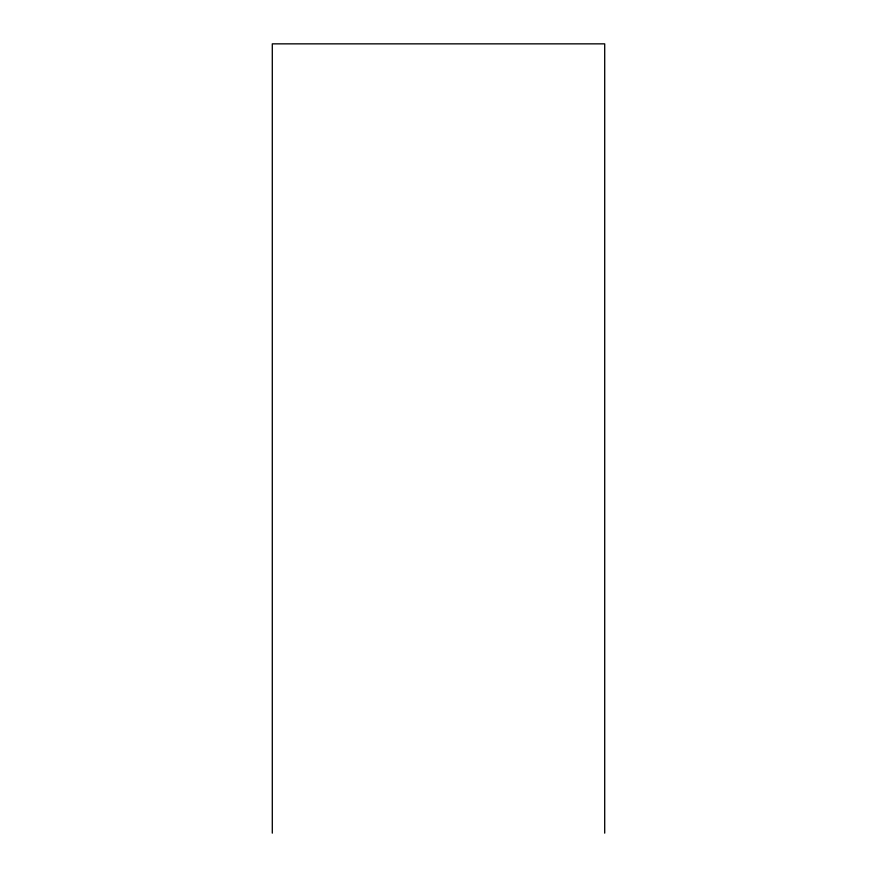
<?xml version="1.0" encoding="UTF-8"?>
<svg xmlns="http://www.w3.org/2000/svg" width="877" height="877" viewBox="0 0 877 877"><rect width="100%" height="100%" fill="white"/><g stroke="black" fill="none" stroke-linecap="round" stroke-linejoin="round"><path stroke-width="1.32" d="M604.702 833.15L604.702 43.85L272.298 43.85L272.298 833.15"/></g></svg>
